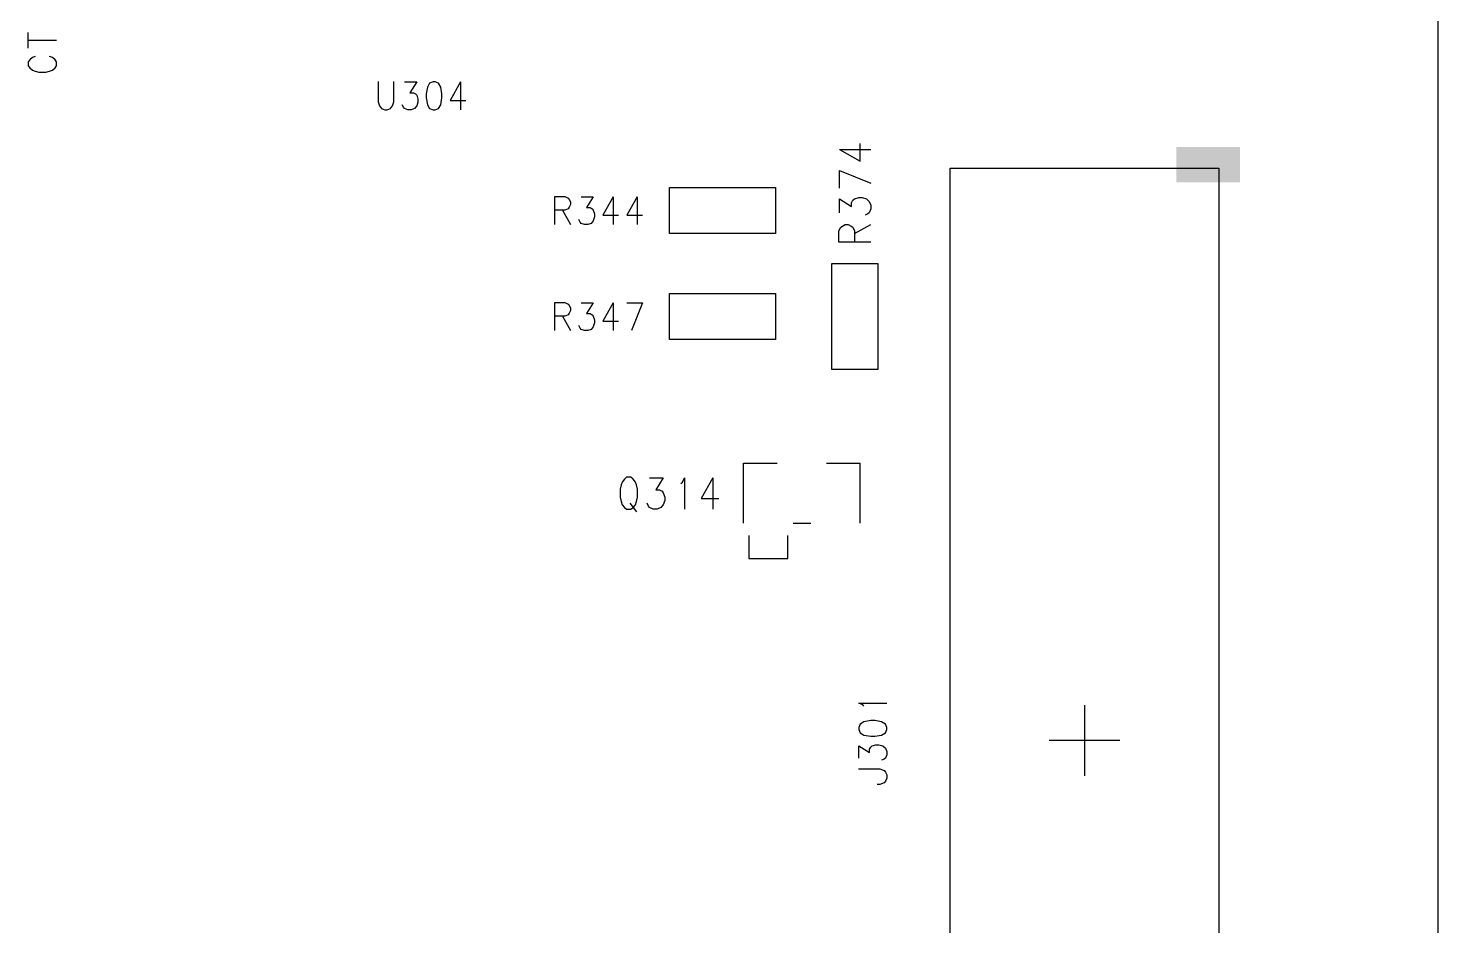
# Model space of a CAD drawing. Extents: x 295 to 953, y 10 to 290.
# Drawn here: x 693.7 to 759.6, y 158.8 to 200.8 of the extents above; entities that cross this region are included whole.
import ezdxf

# ---------------------------------------------------------------- set-up
doc = ezdxf.new("R2010")
doc.units = 0
doc.header["$LTSCALE"] = 5
doc.header["$MEASUREMENT"] = 0
doc.layers.add('13_C-SILK_GBR', color=7, linetype='CONTINUOUS')

msp = doc.modelspace()

# ---------------------------------------------------------------- linework, layer by layer
at = {"layer": '13_C-SILK_GBR'}
for p, q in [((759.578, 241.75), (759.578, 93.25)), ((693.743, 199.838), (693.743, 200.568)), ((693.743, 200.203), (695.063, 200.203)), ((693.822, 199.292), (693.743, 199.198)), ((693.743, 199.198), (693.743, 199)), ((693.743, 199), (693.822, 198.906)), ((693.942, 199.395), (693.822, 199.292)), ((693.822, 198.906), (693.942, 198.81)), ((694.063, 199.446), (693.942, 199.395)), ((694.883, 199.395), (694.742, 199.446)), ((695.003, 199.292), (694.883, 199.395)), ((694.883, 198.81), (695.003, 198.906)), ((695.063, 199.198), (695.003, 199.292)), ((695.003, 198.906), (695.063, 199)), ((695.063, 199), (695.063, 199.198)), ((693.942, 198.81), (694.063, 198.761)), ((694.063, 198.761), (694.243, 198.716)), ((694.243, 198.716), (694.563, 198.716)), ((694.563, 198.716), (694.742, 198.761)), ((694.742, 198.761), (694.883, 198.81)), ((710.092, 198.273), (710.092, 197.332)), ((710.822, 197.332), (710.822, 198.273)), ((711.317, 198.253), (711.886, 198.253)), ((711.886, 198.253), (711.572, 197.753)), ((712.49, 198.193), (712.388, 198.012)), ((712.65, 198.253), (712.49, 198.193)), ((712.752, 198.253), (712.65, 198.253)), ((712.906, 198.193), (712.752, 198.253)), ((713.008, 198.012), (712.906, 198.193)), ((713.94, 198.253), (713.458, 197.393)), ((713.94, 198.253), (713.94, 196.953)), ((711.572, 197.753), (711.733, 197.753)), ((711.733, 197.753), (711.835, 197.692)), ((711.835, 197.692), (711.886, 197.632)), ((711.886, 197.632), (711.944, 197.452)), ((712.388, 198.012), (712.336, 197.692)), ((712.336, 197.692), (712.336, 197.512)), ((712.336, 197.512), (712.388, 197.192)), ((713.066, 197.692), (713.008, 198.012)), ((713.008, 197.192), (713.066, 197.512)), ((713.066, 197.512), (713.066, 197.692)), ((710.092, 197.332), (710.144, 197.132)), ((710.144, 197.132), (710.246, 197.012)), ((710.246, 197.012), (710.406, 196.953)), ((710.406, 196.953), (710.508, 196.953)), ((710.508, 196.953), (710.662, 197.012)), ((710.662, 197.012), (710.764, 197.132)), ((710.764, 197.132), (710.822, 197.332)), ((711.266, 197.073), (711.214, 197.192)), ((711.317, 197.012), (711.266, 197.073)), ((711.47, 196.953), (711.317, 197.012)), ((711.63, 196.953), (711.47, 196.953)), ((711.784, 197.012), (711.63, 196.953)), ((711.886, 197.132), (711.784, 197.012)), ((711.944, 197.312), (711.886, 197.132)), ((711.944, 197.452), (711.944, 197.312)), ((712.388, 197.192), (712.49, 197.012)), ((712.49, 197.012), (712.65, 196.953)), ((712.65, 196.953), (712.752, 196.953)), ((712.752, 196.953), (712.906, 197.012)), ((712.906, 197.012), (713.008, 197.192)), ((713.458, 197.393), (714.188, 197.393)), ((731.632, 195.101), (732.6, 194.558)), ((731.632, 195.101), (733.095, 195.101)), ((732.6, 194.558), (732.6, 195.38)), ((736.808, 140.77), (736.808, 194.23)), ((736.808, 194.23), (749.348, 194.23)), ((749.348, 194.23), (749.348, 140.77)), ((731.632, 193.296), (731.632, 194.116)), ((731.632, 194.116), (733.095, 193.525)), ((718.342, 191.59), (718.342, 192.91)), ((718.342, 192.91), (718.809, 192.91)), ((718.809, 192.91), (718.963, 192.831)), ((723.69, 191.178), (723.69, 193.323)), ((723.69, 193.323), (728.64, 193.323)), ((728.64, 193.323), (728.64, 191.178)), ((718.809, 192.27), (718.342, 192.27)), ((718.7, 192.27), (719.072, 191.59)), ((718.963, 192.329), (718.809, 192.27)), ((718.963, 192.831), (719.014, 192.77)), ((719.014, 192.41), (718.963, 192.329)), ((719.014, 192.77), (719.072, 192.649)), ((719.072, 192.531), (719.014, 192.41)), ((719.072, 192.649), (719.072, 192.531)), ((719.567, 192.89), (720.136, 192.89)), ((720.136, 192.89), (719.822, 192.39)), ((719.822, 192.39), (719.983, 192.39)), ((719.983, 192.39), (720.085, 192.329)), ((720.085, 192.329), (720.136, 192.27)), ((720.136, 192.27), (720.194, 192.09)), ((721.068, 192.89), (720.586, 192.031)), ((721.068, 192.89), (721.068, 191.59)), ((722.19, 192.89), (721.708, 192.031)), ((722.19, 192.89), (722.19, 191.59)), ((731.632, 192.148), (731.632, 192.788)), ((731.632, 192.788), (732.196, 192.435)), ((732.196, 192.616), (732.262, 192.73)), ((732.196, 192.435), (732.196, 192.616)), ((732.262, 192.73), (732.329, 192.788)), ((732.329, 192.788), (732.532, 192.854)), ((732.532, 192.854), (732.691, 192.854)), ((732.691, 192.854), (732.892, 192.788)), ((732.892, 192.788), (733.027, 192.674)), ((733.027, 192.674), (733.095, 192.501)), ((733.095, 192.321), (733.027, 192.148)), ((733.095, 192.501), (733.095, 192.321)), ((719.516, 191.71), (719.464, 191.829)), ((719.567, 191.649), (719.516, 191.71)), ((719.72, 191.59), (719.567, 191.649)), ((719.88, 191.59), (719.72, 191.59)), ((720.034, 191.649), (719.88, 191.59)), ((720.136, 191.77), (720.034, 191.649)), ((720.194, 191.95), (720.136, 191.77)), ((720.194, 192.09), (720.194, 191.95)), ((720.586, 192.031), (721.316, 192.031)), ((721.708, 192.031), (722.438, 192.031)), ((731.767, 191.526), (731.902, 191.592)), ((731.902, 191.592), (732.037, 191.592)), ((732.037, 191.592), (732.173, 191.526)), ((732.329, 191.173), (733.095, 191.592)), ((732.96, 192.09), (732.826, 192.034)), ((733.027, 192.148), (732.96, 192.09)), ((728.64, 191.178), (723.69, 191.178)), ((731.61, 191.296), (731.699, 191.468)), ((731.61, 190.77), (731.61, 191.296)), ((731.699, 191.468), (731.767, 191.526)), ((732.173, 191.526), (732.262, 191.468)), ((732.262, 191.468), (732.329, 191.296)), ((732.329, 191.296), (732.329, 190.77)), ((733.095, 190.77), (731.61, 190.77)), ((731.28, 184.825), (731.28, 189.775)), ((731.28, 189.775), (733.425, 189.775)), ((733.425, 189.775), (733.425, 184.825)), ((723.69, 186.228), (723.69, 188.373)), ((723.69, 188.373), (728.64, 188.373)), ((728.64, 188.373), (728.64, 186.228)), ((718.342, 186.64), (718.342, 187.96)), ((718.342, 187.96), (718.809, 187.96)), ((718.809, 187.96), (718.963, 187.881)), ((718.963, 187.881), (719.014, 187.82)), ((719.014, 187.82), (719.072, 187.699)), ((719.072, 187.699), (719.072, 187.581)), ((719.567, 187.94), (720.136, 187.94)), ((720.136, 187.94), (719.822, 187.44)), ((721.068, 187.94), (720.586, 187.081)), ((721.068, 187.94), (721.068, 186.64)), ((721.708, 187.94), (722.438, 187.94)), ((722.438, 187.94), (721.913, 186.64)), ((718.809, 187.32), (718.342, 187.32)), ((718.7, 187.32), (719.072, 186.64)), ((718.963, 187.379), (718.809, 187.32)), ((719.014, 187.46), (718.963, 187.379)), ((719.072, 187.581), (719.014, 187.46)), ((719.822, 187.44), (719.983, 187.44)), ((719.983, 187.44), (720.085, 187.379)), ((720.085, 187.379), (720.136, 187.32)), ((720.136, 187.32), (720.194, 187.14)), ((720.194, 187), (720.136, 186.82)), ((720.194, 187.14), (720.194, 187)), ((720.586, 187.081), (721.316, 187.081)), ((719.516, 186.76), (719.464, 186.879)), ((719.567, 186.699), (719.516, 186.76)), ((719.72, 186.64), (719.567, 186.699)), ((719.88, 186.64), (719.72, 186.64)), ((720.034, 186.699), (719.88, 186.64)), ((720.136, 186.82), (720.034, 186.699)), ((728.64, 186.228), (723.69, 186.228)), ((733.425, 184.825), (731.28, 184.825)), ((727.155, 177.648), (727.155, 180.453)), ((727.155, 180.453), (728.723, 180.453)), ((731.033, 180.453), (732.6, 180.453)), ((732.6, 177.648), (732.6, 180.453)), ((721.69, 179.793), (721.591, 179.702)), ((721.895, 179.793), (721.69, 179.793)), ((721.994, 179.702), (721.895, 179.793)), ((722.763, 179.769), (723.403, 179.769)), ((723.403, 179.769), (723.052, 179.207)), ((724.297, 179.568), (724.395, 179.769)), ((724.395, 179.769), (724.395, 178.308)), ((725.715, 179.769), (725.173, 178.803)), ((725.715, 179.769), (725.715, 178.308)), ((721.436, 179.433), (721.387, 179.23)), ((721.387, 179.23), (721.387, 178.87)), ((721.486, 179.568), (721.436, 179.433)), ((721.591, 179.702), (721.486, 179.568)), ((722.099, 179.568), (721.994, 179.702)), ((722.149, 179.433), (722.099, 179.568)), ((722.207, 179.23), (722.149, 179.433)), ((722.207, 178.87), (722.207, 179.23)), ((723.052, 179.207), (723.231, 179.207)), ((723.231, 179.207), (723.347, 179.141)), ((723.347, 179.141), (723.403, 179.073)), ((723.403, 179.073), (723.469, 178.87)), ((724.231, 179.5), (724.297, 179.568)), ((721.387, 178.87), (721.436, 178.667)), ((721.436, 178.667), (721.486, 178.51)), ((721.486, 178.51), (721.591, 178.375)), ((721.845, 178.578), (722.149, 178.172)), ((721.994, 178.375), (722.099, 178.51)), ((722.099, 178.51), (722.149, 178.667)), ((722.149, 178.667), (722.207, 178.87)), ((722.707, 178.443), (722.649, 178.578)), ((722.763, 178.375), (722.707, 178.443)), ((723.403, 178.51), (723.289, 178.375)), ((723.469, 178.712), (723.403, 178.51)), ((723.469, 178.87), (723.469, 178.712)), ((725.173, 178.803), (725.993, 178.803)), ((721.591, 178.375), (721.69, 178.308)), ((721.69, 178.308), (721.895, 178.308)), ((721.895, 178.308), (721.994, 178.375)), ((722.936, 178.308), (722.763, 178.375)), ((723.116, 178.308), (722.936, 178.308)), ((723.289, 178.375), (723.116, 178.308)), ((729.465, 177.648), (730.29, 177.648)), ((727.403, 177.07), (727.403, 175.998)), ((729.218, 175.998), (729.218, 177.07)), ((727.403, 175.998), (729.218, 175.998)), ((732.717, 169.162), (732.537, 169.249)), ((732.537, 169.249), (733.838, 169.249)), ((732.778, 169.102), (732.717, 169.162)), ((743.078, 169.15), (743.078, 165.85)), ((732.597, 168.266), (732.537, 168.112)), ((732.537, 168.112), (732.537, 168.01)), ((732.537, 168.01), (732.597, 167.85)), ((732.778, 168.368), (732.597, 168.266)), ((733.098, 168.426), (732.778, 168.368)), ((733.278, 168.426), (733.098, 168.426)), ((733.598, 168.368), (733.278, 168.426)), ((733.778, 168.266), (733.598, 168.368)), ((733.838, 168.112), (733.778, 168.266)), ((733.778, 167.85), (733.838, 168.01)), ((733.838, 168.01), (733.838, 168.112)), ((732.537, 166.677), (732.537, 167.246)), ((732.537, 167.246), (733.037, 166.932)), ((732.597, 167.85), (732.778, 167.748)), ((732.778, 167.748), (733.098, 167.696)), ((733.098, 167.696), (733.278, 167.696)), ((733.098, 167.195), (733.158, 167.246)), ((733.158, 167.246), (733.338, 167.304)), ((733.278, 167.696), (733.598, 167.748)), ((733.338, 167.304), (733.478, 167.304)), ((733.478, 167.304), (733.658, 167.246)), ((733.598, 167.748), (733.778, 167.85)), ((733.658, 167.246), (733.778, 167.144)), ((744.728, 167.5), (741.428, 167.5)), ((733.037, 167.092), (733.098, 167.195)), ((733.037, 166.932), (733.037, 167.092)), ((733.717, 166.626), (733.598, 166.574)), ((733.778, 166.677), (733.717, 166.626)), ((733.778, 167.144), (733.838, 166.99)), ((733.838, 166.83), (733.778, 166.677)), ((733.838, 166.99), (733.838, 166.83)), ((732.518, 166.175), (733.517, 166.175)), ((733.517, 166.175), (733.717, 166.101)), ((733.717, 166.101), (733.778, 166.028)), ((733.778, 166.028), (733.838, 165.89)), ((733.517, 165.452), (733.397, 165.452)), ((733.717, 165.525), (733.517, 165.452)), ((733.778, 165.598), (733.717, 165.525)), ((733.838, 165.736), (733.778, 165.598)), ((733.838, 165.89), (733.838, 165.736))]:
    msp.add_line(p, q, dxfattribs=at)
for points in [[(747.368, 193.57), (747.368, 195.22), (750.338, 193.57), (750.338, 195.22)], [(747.368, 195.22), (747.368, 195.22), (750.338, 195.22), (747.368, 195.22)]]:
    msp.add_solid(points, dxfattribs=at)

doc.saveas('drawing.dxf')
